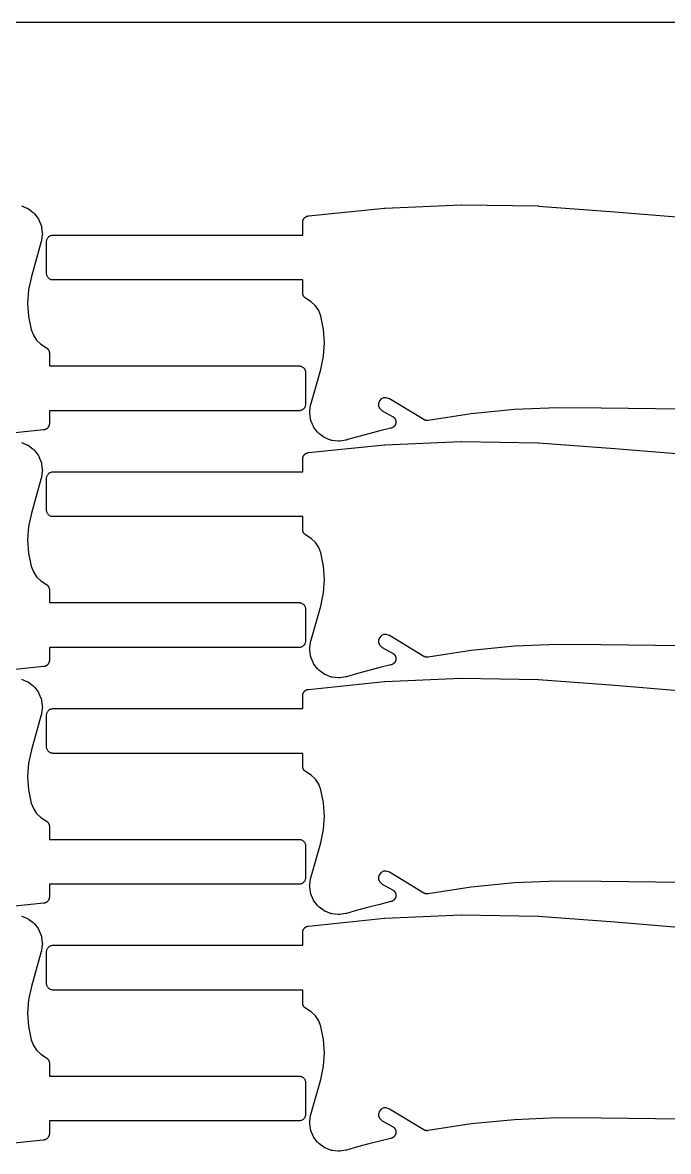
# Model space of a CAD drawing. Header units: metres. Extents: x 0 to 3000, y 0 to 1240.
# Drawn here: x 1096.5 to 1298.2, y 887.3 to 1240 of the extents above; entities that cross this region are included whole.
import ezdxf

# ---------------------------------------------------------------- set-up
doc = ezdxf.new("R2010")
doc.units = ezdxf.units.M

msp = doc.modelspace()

# ---------------------------------------------------------------- linework, layer by layer
at = {"color": 7}
msp.add_lwpolyline([(0, 0), (3000, 0), (3000, 1240), (0, 1240), (0, 0)], close=True, dxfattribs=at)
at = {"color": 1}
for points in [[(1096.13, 1182.74), (1097.85, 1182.06), (1098.01, 1181.99), (1098.16, 1181.9), (1098.31, 1181.8), (1099.81, 1180.67), (1099.95, 1180.55), (1100.08, 1180.43), (1100.19, 1180.29), (1101.34, 1178.81), (1101.44, 1178.66), (1101.53, 1178.51), (1101.6, 1178.34), (1102.31, 1176.64), (1102.37, 1176.47), (1102.41, 1176.3), (1102.44, 1176.13), (1102.67, 1174.3), (1102.69, 1174.12), (1102.69, 1173.94), (1102.67, 1173.76), (1102.4, 1171.91), (1102.4, 1171.87), (1102.39, 1171.83), (1102.38, 1171.77), (1102.37, 1171.71), (1102.36, 1171.68), (1102.35, 1171.64), (1099.25, 1160.7), (1098.37, 1156.52), (1098.08, 1152.34), (1098.35, 1148.17), (1099.18, 1144.09), (1099.87, 1142.33), (1100.89, 1140.81), (1102.19, 1139.53), (1103.94, 1138.43), (1103.96, 1138.41), (1103.98, 1138.4), (1104.04, 1138.35), (1104.1, 1138.31), (1104.12, 1138.3), (1104.14, 1138.28), (1104.19, 1138.23), (1104.25, 1138.18), (1104.27, 1138.17), (1104.29, 1138.15), (1104.33, 1138.1), (1104.38, 1138.04), (1104.4, 1138.02), (1104.42, 1138), (1104.46, 1137.95), (1104.5, 1137.89), (1104.52, 1137.87), (1104.53, 1137.85), (1104.57, 1137.78), (1104.61, 1137.72), (1104.62, 1137.7), (1104.63, 1137.68), (1104.67, 1137.61), (1104.7, 1137.55), (1104.71, 1137.52), (1104.72, 1137.5), (1104.74, 1137.43), (1104.77, 1137.36), (1104.78, 1137.34), (1104.78, 1137.32), (1104.8, 1137.25), (1104.82, 1137.18), (1104.83, 1137.15), (1104.83, 1137.12), (1104.84, 1137.05), (1104.86, 1136.98), (1104.86, 1136.96), (1104.86, 1136.93), (1104.86, 1136.86), (1104.87, 1136.79), (1104.87, 1136.76), (1104.87, 1136.73), (1104.87, 1132.73), (1182.87, 1132.73), (1183.07, 1132.72), (1183.26, 1132.7), (1183.45, 1132.65), (1183.64, 1132.58), (1183.81, 1132.5), (1183.98, 1132.4), (1184.14, 1132.28), (1184.29, 1132.15), (1184.42, 1132), (1184.53, 1131.85), (1184.63, 1131.68), (1184.72, 1131.5), (1184.78, 1131.32), (1184.83, 1131.12), (1184.86, 1130.93), (1184.87, 1130.73), (1184.87, 1120.73), (1184.86, 1120.54), (1184.83, 1120.34), (1184.78, 1120.15), (1184.72, 1119.97), (1184.63, 1119.79), (1184.53, 1119.62), (1184.42, 1119.47), (1184.29, 1119.32), (1184.14, 1119.19), (1183.98, 1119.07), (1183.81, 1118.97), (1183.64, 1118.89), (1183.45, 1118.82), (1183.26, 1118.77), (1183.07, 1118.74), (1182.87, 1118.73), (1104.87, 1118.73), (1104.87, 1114.73), (1104.87, 1114.64), (1104.86, 1114.55), (1104.86, 1114.54), (1104.86, 1114.54), (1104.85, 1114.45), (1104.83, 1114.35), (1104.83, 1114.35), (1104.83, 1114.34), (1104.81, 1114.25), (1104.79, 1114.16), (1104.79, 1114.16), (1104.78, 1114.15), (1104.75, 1114.07), (1104.72, 1113.98), (1104.72, 1113.97), (1104.72, 1113.97), (1104.68, 1113.89), (1104.64, 1113.8), (1104.64, 1113.8), (1104.63, 1113.79), (1104.59, 1113.71), (1104.54, 1113.63), (1104.54, 1113.63), (1104.53, 1113.62), (1104.48, 1113.55), (1104.42, 1113.47), (1104.42, 1113.47), (1104.42, 1113.47), (1104.35, 1113.4), (1104.29, 1113.33), (1104.29, 1113.32), (1104.29, 1113.32), (1104.22, 1113.26), (1104.15, 1113.19), (1104.14, 1113.19), (1104.14, 1113.19), (1104.06, 1113.13), (1103.99, 1113.08), (1103.99, 1113.07), (1103.98, 1113.07), (1103.9, 1113.02), (1103.82, 1112.98), (1103.82, 1112.97), (1103.81, 1112.97), (1103.73, 1112.93), (1103.65, 1112.89), (1103.64, 1112.89), (1103.64, 1112.89), (1103.55, 1112.86), (1103.46, 1112.82), (1103.46, 1112.82), (1103.45, 1112.82), (1103.36, 1112.8), (1103.27, 1112.78), (1103.27, 1112.77), (1103.26, 1112.77), (1103.17, 1112.76), (1103.08, 1112.75), (1079.31, 1110.29)], [(1302.73, 1119.27), (1277.26, 1119.54), (1277.26, 1119.54), (1277.26, 1119.54), (1263.65, 1119.69), (1250.12, 1119.1), (1236.65, 1117.77), (1223.2, 1115.69), (1223.19, 1115.69), (1223.18, 1115.68), (1223.09, 1115.68), (1223, 1115.67), (1222.99, 1115.67), (1222.98, 1115.67), (1222.89, 1115.67), (1222.81, 1115.67), (1222.8, 1115.67), (1222.79, 1115.67), (1222.7, 1115.68), (1222.61, 1115.68), (1222.6, 1115.69), (1222.59, 1115.69), (1222.5, 1115.7), (1222.42, 1115.72), (1222.41, 1115.72), (1222.4, 1115.72), (1222.31, 1115.75), (1222.23, 1115.78), (1222.22, 1115.78), (1222.21, 1115.78), (1222.13, 1115.82), (1222.05, 1115.85), (1222.04, 1115.85), (1222.03, 1115.86), (1221.95, 1115.9), (1221.87, 1115.94), (1221.87, 1115.95), (1221.86, 1115.95), (1211.09, 1122.44), (1210.09, 1122.8), (1209.28, 1122.75), (1208.55, 1122.41), (1207.97, 1121.78), (1207.68, 1120.98), (1207.72, 1120.17), (1208.07, 1119.43), (1208.81, 1118.74), (1212.07, 1116.97), (1212.11, 1116.94), (1212.16, 1116.92), (1212.2, 1116.89), (1212.24, 1116.87), (1212.28, 1116.84), (1212.32, 1116.81), (1212.36, 1116.78), (1212.4, 1116.75), (1212.43, 1116.71), (1212.47, 1116.68), (1212.5, 1116.65), (1212.54, 1116.61), (1212.57, 1116.58), (1212.61, 1116.54), (1212.64, 1116.5), (1212.67, 1116.47), (1212.7, 1116.43), (1212.73, 1116.39), (1212.76, 1116.35), (1212.79, 1116.31), (1212.81, 1116.27), (1212.84, 1116.23), (1212.86, 1116.18), (1212.89, 1116.14), (1212.91, 1116.1), (1212.93, 1116.05), (1212.95, 1116.01), (1212.97, 1115.96), (1212.98, 1115.92), (1213, 1115.87), (1213.02, 1115.82), (1213.03, 1115.78), (1213.04, 1115.73), (1213.06, 1115.68), (1213.07, 1115.63), (1213.08, 1115.59), (1213.09, 1115.54), (1213.09, 1115.49), (1213.1, 1115.44), (1213.11, 1115.39), (1213.11, 1115.34), (1213.11, 1115.29), (1213.11, 1115.24), (1213.11, 1115.2), (1213.11, 1115.15), (1213.11, 1115.1), (1213.11, 1115.05), (1213.1, 1115), (1213.09, 1114.95), (1213.09, 1114.9), (1213.08, 1114.85), (1213.07, 1114.81), (1213.06, 1114.76), (1213.05, 1114.71), (1213.04, 1114.66), (1213.02, 1114.62), (1213.01, 1114.57), (1212.99, 1114.52), (1212.97, 1114.48), (1212.96, 1114.43), (1212.93, 1114.39), (1212.91, 1114.34), (1212.89, 1114.3), (1212.87, 1114.26), (1212.84, 1114.21), (1212.82, 1114.17), (1212.79, 1114.13), (1212.77, 1114.09), (1212.74, 1114.05), (1212.71, 1114.01), (1212.68, 1113.97), (1212.65, 1113.93), (1212.62, 1113.89), (1212.58, 1113.86), (1212.55, 1113.82), (1212.52, 1113.79), (1212.48, 1113.75), (1212.44, 1113.72), (1212.41, 1113.69), (1212.37, 1113.66), (1212.33, 1113.63), (1212.29, 1113.6), (1212.25, 1113.57), (1212.21, 1113.54), (1212.17, 1113.52), (1212.13, 1113.49), (1212.08, 1113.47), (1212.04, 1113.44), (1212, 1113.42), (1211.95, 1113.4), (1211.91, 1113.38), (1211.86, 1113.36), (1211.82, 1113.34), (1211.77, 1113.32), (1211.72, 1113.31), (1211.68, 1113.29), (1211.63, 1113.28), (1211.58, 1113.27), (1208.09, 1112.43), (1204.62, 1111.54), (1201.17, 1110.6), (1197.72, 1109.6), (1197.69, 1109.6), (1197.66, 1109.59), (1197.6, 1109.58), (1197.53, 1109.56), (1197.53, 1109.56), (1197.5, 1109.56), (1197.47, 1109.55), (1195.62, 1109.26), (1195.44, 1109.24), (1195.26, 1109.24), (1195.08, 1109.25), (1193.25, 1109.46), (1193.08, 1109.49), (1192.91, 1109.53), (1192.74, 1109.59), (1191.02, 1110.27), (1190.86, 1110.35), (1190.71, 1110.43), (1190.56, 1110.53), (1189.06, 1111.66), (1188.92, 1111.78), (1188.79, 1111.9), (1188.68, 1112.04), (1187.53, 1113.53), (1187.43, 1113.67), (1187.34, 1113.83), (1187.27, 1113.99), (1186.56, 1115.69), (1186.5, 1115.86), (1186.46, 1116.03), (1186.43, 1116.2), (1186.2, 1118.03), (1186.18, 1118.21), (1186.19, 1118.39), (1186.2, 1118.57), (1186.47, 1120.43), (1186.47, 1120.46), (1186.48, 1120.5), (1186.49, 1120.56), (1186.5, 1120.62), (1186.51, 1120.65), (1186.52, 1120.69), (1189.62, 1131.63), (1190.5, 1135.81), (1190.79, 1139.99), (1190.52, 1144.16), (1189.69, 1148.25), (1189, 1150), (1187.98, 1151.53), (1186.68, 1152.8), (1184.93, 1153.91), (1184.91, 1153.92), (1184.89, 1153.93), (1184.83, 1153.98), (1184.77, 1154.02), (1184.75, 1154.03), (1184.73, 1154.05), (1184.68, 1154.1), (1184.62, 1154.15), (1184.6, 1154.16), (1184.59, 1154.18), (1184.54, 1154.24), (1184.49, 1154.29), (1184.47, 1154.31), (1184.45, 1154.33), (1184.41, 1154.39), (1184.37, 1154.44), (1184.35, 1154.46), (1184.34, 1154.49), (1184.3, 1154.55), (1184.26, 1154.61), (1184.25, 1154.63), (1184.24, 1154.65), (1184.21, 1154.72), (1184.17, 1154.78), (1184.16, 1154.81), (1184.15, 1154.83), (1184.13, 1154.9), (1184.1, 1154.97), (1184.09, 1154.99), (1184.09, 1155.02), (1184.07, 1155.09), (1184.05, 1155.16), (1184.04, 1155.18), (1184.04, 1155.21), (1184.03, 1155.28), (1184.02, 1155.35), (1184.01, 1155.37), (1184.01, 1155.4), (1184.01, 1155.47), (1184, 1155.54), (1184, 1155.57), (1184, 1155.6), (1184, 1159.6), (1106, 1159.6), (1105.8, 1159.61), (1105.61, 1159.63), (1105.42, 1159.68), (1105.23, 1159.75), (1105.06, 1159.83), (1104.89, 1159.93), (1104.73, 1160.05), (1104.59, 1160.18), (1104.45, 1160.33), (1104.34, 1160.49), (1104.24, 1160.65), (1104.15, 1160.83), (1104.09, 1161.02), (1104.04, 1161.21), (1104.01, 1161.4), (1104, 1161.6), (1104, 1171.6), (1104.01, 1171.79), (1104.04, 1171.99), (1104.09, 1172.18), (1104.15, 1172.36), (1104.24, 1172.54), (1104.34, 1172.71), (1104.45, 1172.87), (1104.59, 1173.01), (1104.73, 1173.14), (1104.89, 1173.26), (1105.06, 1173.36), (1105.23, 1173.44), (1105.42, 1173.51), (1105.61, 1173.56), (1105.8, 1173.59), (1106, 1173.6), (1184, 1173.6), (1184, 1177.6), (1184, 1177.69), (1184.01, 1177.78), (1184.01, 1177.79), (1184.01, 1177.79), (1184.02, 1177.88), (1184.04, 1177.98), (1184.04, 1177.98), (1184.04, 1177.99), (1184.06, 1178.08), (1184.08, 1178.17), (1184.08, 1178.17), (1184.09, 1178.18), (1184.12, 1178.26), (1184.15, 1178.35), (1184.15, 1178.36), (1184.15, 1178.36), (1184.19, 1178.45), (1184.23, 1178.53), (1184.23, 1178.53), (1184.24, 1178.54), (1184.28, 1178.62), (1184.33, 1178.7), (1184.33, 1178.7), (1184.34, 1178.71), (1184.39, 1178.78), (1184.45, 1178.86), (1184.45, 1178.86), (1184.45, 1178.87), (1184.52, 1178.93), (1184.58, 1179), (1184.58, 1179.01), (1184.59, 1179.01), (1184.65, 1179.07), (1184.72, 1179.14), (1184.73, 1179.14), (1184.73, 1179.14), (1184.81, 1179.2), (1184.88, 1179.25), (1184.88, 1179.26), (1184.89, 1179.26), (1184.97, 1179.31), (1185.05, 1179.36), (1185.05, 1179.36), (1185.06, 1179.36), (1185.14, 1179.4), (1185.23, 1179.44), (1185.23, 1179.44), (1185.23, 1179.44), (1185.32, 1179.48), (1185.41, 1179.51), (1185.41, 1179.51), (1185.42, 1179.51), (1185.51, 1179.53), (1185.6, 1179.56), (1185.6, 1179.56), (1185.61, 1179.56), (1185.7, 1179.57), (1185.79, 1179.59), (1209.56, 1182.05), (1209.68, 1182.05), (1233.53, 1183.09), (1233.65, 1183.09), (1257.52, 1182.7), (1257.64, 1182.69), (1281.46, 1180.87), (1281.46, 1180.87), (1281.47, 1180.87), (1321.25, 1177.62)], [(1096.13, 1108.79), (1097.85, 1108.11), (1098.01, 1108.04), (1098.16, 1107.95), (1098.31, 1107.85), (1099.81, 1106.72), (1099.95, 1106.61), (1100.08, 1106.48), (1100.19, 1106.34), (1101.34, 1104.86), (1101.44, 1104.71), (1101.53, 1104.56), (1101.6, 1104.4), (1102.31, 1102.69), (1102.37, 1102.52), (1102.41, 1102.35), (1102.44, 1102.18), (1102.67, 1100.35), (1102.69, 1100.17), (1102.69, 1099.99), (1102.67, 1099.82), (1102.4, 1097.96), (1102.4, 1097.92), (1102.39, 1097.88), (1102.38, 1097.82), (1102.37, 1097.76), (1102.36, 1097.73), (1102.35, 1097.69), (1099.25, 1086.75), (1098.37, 1082.57), (1098.08, 1078.39), (1098.35, 1074.22), (1099.18, 1070.14), (1099.87, 1068.38), (1100.89, 1066.86), (1102.19, 1065.58), (1103.94, 1064.48), (1103.96, 1064.46), (1103.98, 1064.45), (1104.04, 1064.41), (1104.1, 1064.36), (1104.12, 1064.35), (1104.14, 1064.33), (1104.19, 1064.28), (1104.25, 1064.24), (1104.27, 1064.22), (1104.29, 1064.2), (1104.33, 1064.15), (1104.38, 1064.09), (1104.4, 1064.07), (1104.42, 1064.05), (1104.46, 1064), (1104.5, 1063.94), (1104.52, 1063.92), (1104.53, 1063.9), (1104.57, 1063.83), (1104.61, 1063.77), (1104.62, 1063.75), (1104.63, 1063.73), (1104.67, 1063.66), (1104.7, 1063.6), (1104.71, 1063.57), (1104.72, 1063.55), (1104.74, 1063.48), (1104.77, 1063.42), (1104.78, 1063.39), (1104.78, 1063.37), (1104.8, 1063.3), (1104.82, 1063.23), (1104.83, 1063.2), (1104.83, 1063.18), (1104.84, 1063.1), (1104.86, 1063.03), (1104.86, 1063.01), (1104.86, 1062.98), (1104.86, 1062.91), (1104.87, 1062.84), (1104.87, 1062.81), (1104.87, 1062.79), (1104.87, 1058.79), (1182.87, 1058.79), (1183.07, 1058.78), (1183.26, 1058.75), (1183.45, 1058.7), (1183.64, 1058.63), (1183.81, 1058.55), (1183.98, 1058.45), (1184.14, 1058.33), (1184.29, 1058.2), (1184.42, 1058.05), (1184.53, 1057.9), (1184.63, 1057.73), (1184.72, 1057.55), (1184.78, 1057.37), (1184.83, 1057.18), (1184.86, 1056.98), (1184.87, 1056.79), (1184.87, 1046.79), (1184.86, 1046.59), (1184.83, 1046.4), (1184.78, 1046.2), (1184.72, 1046.02), (1184.63, 1045.84), (1184.53, 1045.67), (1184.42, 1045.52), (1184.29, 1045.37), (1184.14, 1045.24), (1183.98, 1045.12), (1183.81, 1045.02), (1183.64, 1044.94), (1183.45, 1044.87), (1183.26, 1044.82), (1183.07, 1044.79), (1182.87, 1044.79), (1104.87, 1044.79), (1104.87, 1040.79), (1104.87, 1040.69), (1104.86, 1040.6), (1104.86, 1040.59), (1104.86, 1040.59), (1104.85, 1040.5), (1104.83, 1040.4), (1104.83, 1040.4), (1104.83, 1040.4), (1104.81, 1040.3), (1104.79, 1040.21), (1104.79, 1040.21), (1104.78, 1040.2), (1104.75, 1040.12), (1104.72, 1040.03), (1104.72, 1040.02), (1104.72, 1040.02), (1104.68, 1039.94), (1104.64, 1039.85), (1104.64, 1039.85), (1104.63, 1039.84), (1104.59, 1039.76), (1104.54, 1039.68), (1104.54, 1039.68), (1104.53, 1039.67), (1104.48, 1039.6), (1104.42, 1039.52), (1104.42, 1039.52), (1104.42, 1039.52), (1104.35, 1039.45), (1104.29, 1039.38), (1104.29, 1039.37), (1104.29, 1039.37), (1104.22, 1039.31), (1104.15, 1039.25), (1104.14, 1039.24), (1104.14, 1039.24), (1104.06, 1039.18), (1103.99, 1039.13), (1103.99, 1039.13), (1103.98, 1039.12), (1103.9, 1039.07), (1103.82, 1039.03), (1103.82, 1039.02), (1103.81, 1039.02), (1103.73, 1038.98), (1103.65, 1038.94), (1103.64, 1038.94), (1103.64, 1038.94), (1103.55, 1038.91), (1103.46, 1038.87), (1103.46, 1038.87), (1103.45, 1038.87), (1103.36, 1038.85), (1103.27, 1038.83), (1103.27, 1038.82), (1103.26, 1038.82), (1103.17, 1038.81), (1103.08, 1038.8), (1079.31, 1036.34)], [(1302.73, 1045.32), (1277.26, 1045.59), (1277.26, 1045.59), (1277.26, 1045.59), (1263.65, 1045.74), (1250.12, 1045.15), (1236.65, 1043.82), (1223.2, 1041.74), (1223.19, 1041.74), (1223.18, 1041.74), (1223.09, 1041.73), (1223, 1041.72), (1222.99, 1041.72), (1222.98, 1041.72), (1222.89, 1041.72), (1222.81, 1041.72), (1222.8, 1041.72), (1222.79, 1041.72), (1222.7, 1041.73), (1222.61, 1041.73), (1222.6, 1041.74), (1222.59, 1041.74), (1222.5, 1041.75), (1222.42, 1041.77), (1222.41, 1041.77), (1222.4, 1041.78), (1222.31, 1041.8), (1222.23, 1041.83), (1222.22, 1041.83), (1222.21, 1041.83), (1222.13, 1041.87), (1222.05, 1041.9), (1222.04, 1041.9), (1222.03, 1041.91), (1221.95, 1041.95), (1221.87, 1041.99), (1221.87, 1042), (1221.86, 1042), (1211.09, 1048.49), (1210.09, 1048.85), (1209.28, 1048.8), (1208.55, 1048.46), (1207.97, 1047.83), (1207.68, 1047.03), (1207.72, 1046.22), (1208.07, 1045.48), (1208.81, 1044.79), (1212.07, 1043.02), (1212.11, 1042.99), (1212.16, 1042.97), (1212.2, 1042.94), (1212.24, 1042.92), (1212.28, 1042.89), (1212.32, 1042.86), (1212.36, 1042.83), (1212.4, 1042.8), (1212.43, 1042.76), (1212.47, 1042.73), (1212.5, 1042.7), (1212.54, 1042.67), (1212.57, 1042.63), (1212.61, 1042.59), (1212.64, 1042.56), (1212.67, 1042.52), (1212.7, 1042.48), (1212.73, 1042.44), (1212.76, 1042.4), (1212.79, 1042.36), (1212.81, 1042.32), (1212.84, 1042.28), (1212.86, 1042.23), (1212.89, 1042.19), (1212.91, 1042.15), (1212.93, 1042.1), (1212.95, 1042.06), (1212.97, 1042.01), (1212.98, 1041.97), (1213, 1041.92), (1213.02, 1041.87), (1213.03, 1041.83), (1213.04, 1041.78), (1213.06, 1041.73), (1213.07, 1041.68), (1213.08, 1041.64), (1213.09, 1041.59), (1213.09, 1041.54), (1213.1, 1041.49), (1213.11, 1041.44), (1213.11, 1041.39), (1213.11, 1041.34), (1213.11, 1041.3), (1213.11, 1041.25), (1213.11, 1041.2), (1213.11, 1041.15), (1213.11, 1041.1), (1213.1, 1041.05), (1213.09, 1041), (1213.09, 1040.95), (1213.08, 1040.9), (1213.07, 1040.86), (1213.06, 1040.81), (1213.05, 1040.76), (1213.04, 1040.71), (1213.02, 1040.67), (1213.01, 1040.62), (1212.99, 1040.57), (1212.97, 1040.53), (1212.96, 1040.48), (1212.93, 1040.44), (1212.91, 1040.39), (1212.89, 1040.35), (1212.87, 1040.31), (1212.84, 1040.26), (1212.82, 1040.22), (1212.79, 1040.18), (1212.77, 1040.14), (1212.74, 1040.1), (1212.71, 1040.06), (1212.68, 1040.02), (1212.65, 1039.98), (1212.62, 1039.95), (1212.58, 1039.91), (1212.55, 1039.87), (1212.52, 1039.84), (1212.48, 1039.8), (1212.44, 1039.77), (1212.41, 1039.74), (1212.37, 1039.71), (1212.33, 1039.68), (1212.29, 1039.65), (1212.25, 1039.62), (1212.21, 1039.59), (1212.17, 1039.57), (1212.13, 1039.54), (1212.08, 1039.52), (1212.04, 1039.49), (1212, 1039.47), (1211.95, 1039.45), (1211.91, 1039.43), (1211.86, 1039.41), (1211.82, 1039.39), (1211.77, 1039.37), (1211.72, 1039.36), (1211.68, 1039.34), (1211.63, 1039.33), (1211.58, 1039.32), (1208.09, 1038.48), (1204.62, 1037.59), (1201.17, 1036.65), (1197.72, 1035.65), (1197.69, 1035.65), (1197.66, 1035.64), (1197.6, 1035.63), (1197.53, 1035.61), (1197.53, 1035.61), (1197.5, 1035.61), (1197.47, 1035.6), (1195.62, 1035.31), (1195.44, 1035.29), (1195.26, 1035.29), (1195.08, 1035.3), (1193.25, 1035.51), (1193.08, 1035.54), (1192.91, 1035.58), (1192.74, 1035.64), (1191.02, 1036.32), (1190.86, 1036.4), (1190.71, 1036.48), (1190.56, 1036.58), (1189.06, 1037.71), (1188.92, 1037.83), (1188.79, 1037.95), (1188.68, 1038.09), (1187.53, 1039.58), (1187.43, 1039.72), (1187.34, 1039.88), (1187.27, 1040.04), (1186.56, 1041.74), (1186.5, 1041.91), (1186.46, 1042.08), (1186.43, 1042.25), (1186.2, 1044.08), (1186.18, 1044.26), (1186.19, 1044.44), (1186.2, 1044.62), (1186.47, 1046.48), (1186.47, 1046.51), (1186.48, 1046.55), (1186.49, 1046.61), (1186.5, 1046.67), (1186.51, 1046.7), (1186.52, 1046.74), (1189.62, 1057.68), (1190.5, 1061.86), (1190.79, 1066.04), (1190.52, 1070.21), (1189.69, 1074.3), (1189, 1076.05), (1187.98, 1077.58), (1186.68, 1078.85), (1184.93, 1079.96), (1184.91, 1079.97), (1184.89, 1079.98), (1184.83, 1080.03), (1184.77, 1080.07), (1184.75, 1080.09), (1184.73, 1080.1), (1184.68, 1080.15), (1184.62, 1080.2), (1184.6, 1080.22), (1184.59, 1080.23), (1184.54, 1080.29), (1184.49, 1080.34), (1184.47, 1080.36), (1184.45, 1080.38), (1184.41, 1080.44), (1184.37, 1080.49), (1184.35, 1080.52), (1184.34, 1080.54), (1184.3, 1080.6), (1184.26, 1080.66), (1184.25, 1080.68), (1184.24, 1080.7), (1184.21, 1080.77), (1184.17, 1080.83), (1184.16, 1080.86), (1184.15, 1080.88), (1184.13, 1080.95), (1184.1, 1081.02), (1184.09, 1081.04), (1184.09, 1081.07), (1184.07, 1081.14), (1184.05, 1081.21), (1184.04, 1081.23), (1184.04, 1081.26), (1184.03, 1081.33), (1184.02, 1081.4), (1184.01, 1081.43), (1184.01, 1081.45), (1184.01, 1081.52), (1184, 1081.6), (1184, 1081.62), (1184, 1081.65), (1184, 1085.65), (1106, 1085.65), (1105.8, 1085.66), (1105.61, 1085.69), (1105.42, 1085.73), (1105.23, 1085.8), (1105.06, 1085.88), (1104.89, 1085.98), (1104.73, 1086.1), (1104.59, 1086.23), (1104.45, 1086.38), (1104.34, 1086.54), (1104.24, 1086.7), (1104.15, 1086.88), (1104.09, 1087.07), (1104.04, 1087.26), (1104.01, 1087.45), (1104, 1087.65), (1104, 1097.65), (1104.01, 1097.84), (1104.04, 1098.04), (1104.09, 1098.23), (1104.15, 1098.41), (1104.24, 1098.59), (1104.34, 1098.76), (1104.45, 1098.92), (1104.59, 1099.06), (1104.73, 1099.19), (1104.89, 1099.31), (1105.06, 1099.41), (1105.23, 1099.49), (1105.42, 1099.56), (1105.61, 1099.61), (1105.8, 1099.64), (1106, 1099.65), (1184, 1099.65), (1184, 1103.65), (1184, 1103.74), (1184.01, 1103.83), (1184.01, 1103.84), (1184.01, 1103.84), (1184.02, 1103.94), (1184.04, 1104.03), (1184.04, 1104.03), (1184.04, 1104.04), (1184.06, 1104.13), (1184.08, 1104.22), (1184.08, 1104.22), (1184.09, 1104.23), (1184.12, 1104.32), (1184.15, 1104.4), (1184.15, 1104.41), (1184.15, 1104.41), (1184.19, 1104.5), (1184.23, 1104.58), (1184.23, 1104.59), (1184.24, 1104.59), (1184.28, 1104.67), (1184.33, 1104.75), (1184.33, 1104.75), (1184.34, 1104.76), (1184.39, 1104.83), (1184.45, 1104.91), (1184.45, 1104.91), (1184.45, 1104.92), (1184.52, 1104.98), (1184.58, 1105.05), (1184.58, 1105.06), (1184.59, 1105.06), (1184.65, 1105.12), (1184.72, 1105.19), (1184.73, 1105.19), (1184.73, 1105.19), (1184.81, 1105.25), (1184.88, 1105.3), (1184.88, 1105.31), (1184.89, 1105.31), (1184.97, 1105.36), (1185.05, 1105.41), (1185.05, 1105.41), (1185.06, 1105.41), (1185.14, 1105.45), (1185.23, 1105.49), (1185.23, 1105.49), (1185.23, 1105.49), (1185.32, 1105.53), (1185.41, 1105.56), (1185.41, 1105.56), (1185.42, 1105.56), (1185.51, 1105.58), (1185.6, 1105.61), (1185.6, 1105.61), (1185.61, 1105.61), (1185.7, 1105.62), (1185.79, 1105.64), (1209.56, 1108.1), (1209.68, 1108.11), (1233.53, 1109.14), (1233.65, 1109.14), (1257.52, 1108.75), (1257.64, 1108.74), (1281.46, 1106.92), (1281.46, 1106.92), (1281.47, 1106.92), (1321.25, 1103.67)], [(1096.13, 1034.84), (1097.85, 1034.16), (1098.01, 1034.09), (1098.16, 1034), (1098.31, 1033.9), (1099.81, 1032.77), (1099.95, 1032.66), (1100.08, 1032.53), (1100.19, 1032.39), (1101.34, 1030.91), (1101.44, 1030.76), (1101.53, 1030.61), (1101.6, 1030.45), (1102.31, 1028.74), (1102.37, 1028.57), (1102.41, 1028.4), (1102.44, 1028.23), (1102.67, 1026.4), (1102.69, 1026.22), (1102.69, 1026.04), (1102.67, 1025.87), (1102.4, 1024.01), (1102.4, 1023.97), (1102.39, 1023.94), (1102.38, 1023.88), (1102.37, 1023.81), (1102.36, 1023.78), (1102.35, 1023.74), (1099.25, 1012.8), (1098.37, 1008.62), (1098.08, 1004.44), (1098.35, 1000.27), (1099.18, 996.19), (1099.87, 994.43), (1100.89, 992.91), (1102.19, 991.63), (1103.94, 990.53), (1103.96, 990.51), (1103.98, 990.5), (1104.04, 990.46), (1104.1, 990.41), (1104.12, 990.4), (1104.14, 990.38), (1104.19, 990.33), (1104.25, 990.29), (1104.27, 990.27), (1104.29, 990.25), (1104.33, 990.2), (1104.38, 990.14), (1104.4, 990.12), (1104.42, 990.1), (1104.46, 990.05), (1104.5, 989.99), (1104.52, 989.97), (1104.53, 989.95), (1104.57, 989.88), (1104.61, 989.82), (1104.62, 989.8), (1104.63, 989.78), (1104.67, 989.71), (1104.7, 989.65), (1104.71, 989.62), (1104.72, 989.6), (1104.74, 989.53), (1104.77, 989.47), (1104.78, 989.44), (1104.78, 989.42), (1104.8, 989.35), (1104.82, 989.28), (1104.83, 989.25), (1104.83, 989.23), (1104.84, 989.15), (1104.86, 989.08), (1104.86, 989.06), (1104.86, 989.03), (1104.86, 988.96), (1104.87, 988.89), (1104.87, 988.86), (1104.87, 988.84), (1104.87, 984.84), (1182.87, 984.84), (1183.07, 984.83), (1183.26, 984.8), (1183.45, 984.75), (1183.64, 984.68), (1183.81, 984.6), (1183.98, 984.5), (1184.14, 984.38), (1184.29, 984.25), (1184.42, 984.1), (1184.53, 983.95), (1184.63, 983.78), (1184.72, 983.6), (1184.78, 983.42), (1184.83, 983.23), (1184.86, 983.03), (1184.87, 982.84), (1184.87, 972.84), (1184.86, 972.64), (1184.83, 972.45), (1184.78, 972.26), (1184.72, 972.07), (1184.63, 971.89), (1184.53, 971.72), (1184.42, 971.57), (1184.29, 971.42), (1184.14, 971.29), (1183.98, 971.17), (1183.81, 971.07), (1183.64, 970.99), (1183.45, 970.92), (1183.26, 970.87), (1183.07, 970.85), (1182.87, 970.84), (1104.87, 970.84), (1104.87, 966.84), (1104.87, 966.74), (1104.86, 966.65), (1104.86, 966.64), (1104.86, 966.64), (1104.85, 966.55), (1104.83, 966.46), (1104.83, 966.45), (1104.83, 966.45), (1104.81, 966.36), (1104.79, 966.26), (1104.79, 966.26), (1104.78, 966.26), (1104.75, 966.17), (1104.72, 966.08), (1104.72, 966.08), (1104.72, 966.07), (1104.68, 965.99), (1104.64, 965.9), (1104.64, 965.9), (1104.63, 965.89), (1104.59, 965.81), (1104.54, 965.73), (1104.54, 965.73), (1104.53, 965.72), (1104.48, 965.65), (1104.42, 965.57), (1104.42, 965.57), (1104.42, 965.57), (1104.35, 965.5), (1104.29, 965.43), (1104.29, 965.43), (1104.29, 965.42), (1104.22, 965.36), (1104.15, 965.3), (1104.14, 965.29), (1104.14, 965.29), (1104.06, 965.23), (1103.99, 965.18), (1103.99, 965.18), (1103.98, 965.17), (1103.9, 965.13), (1103.82, 965.08), (1103.82, 965.07), (1103.81, 965.07), (1103.73, 965.03), (1103.65, 964.99), (1103.64, 964.99), (1103.64, 964.99), (1103.55, 964.96), (1103.46, 964.92), (1103.46, 964.92), (1103.45, 964.92), (1103.36, 964.9), (1103.27, 964.88), (1103.27, 964.88), (1103.26, 964.87), (1103.17, 964.86), (1103.08, 964.85), (1079.31, 962.39)], [(1302.73, 971.37), (1277.26, 971.64), (1277.26, 971.64), (1277.26, 971.64), (1263.65, 971.79), (1250.12, 971.2), (1236.65, 969.87), (1223.2, 967.79), (1223.19, 967.79), (1223.18, 967.79), (1223.09, 967.78), (1223, 967.77), (1222.99, 967.77), (1222.98, 967.77), (1222.89, 967.77), (1222.81, 967.77), (1222.8, 967.77), (1222.79, 967.77), (1222.7, 967.78), (1222.61, 967.78), (1222.6, 967.79), (1222.59, 967.79), (1222.5, 967.8), (1222.42, 967.82), (1222.41, 967.82), (1222.4, 967.83), (1222.31, 967.85), (1222.23, 967.88), (1222.22, 967.88), (1222.21, 967.88), (1222.13, 967.92), (1222.05, 967.95), (1222.04, 967.96), (1222.03, 967.96), (1221.95, 968), (1221.87, 968.04), (1221.87, 968.05), (1221.86, 968.05), (1211.09, 974.54), (1210.09, 974.9), (1209.28, 974.86), (1208.55, 974.51), (1207.97, 973.88), (1207.68, 973.08), (1207.72, 972.27), (1208.07, 971.53), (1208.81, 970.85), (1212.07, 969.07), (1212.11, 969.04), (1212.16, 969.02), (1212.2, 968.99), (1212.24, 968.97), (1212.28, 968.94), (1212.32, 968.91), (1212.36, 968.88), (1212.4, 968.85), (1212.43, 968.82), (1212.47, 968.78), (1212.5, 968.75), (1212.54, 968.72), (1212.57, 968.68), (1212.61, 968.64), (1212.64, 968.61), (1212.67, 968.57), (1212.7, 968.53), (1212.73, 968.49), (1212.76, 968.45), (1212.79, 968.41), (1212.81, 968.37), (1212.84, 968.33), (1212.86, 968.28), (1212.89, 968.24), (1212.91, 968.2), (1212.93, 968.15), (1212.95, 968.11), (1212.97, 968.06), (1212.98, 968.02), (1213, 967.97), (1213.02, 967.92), (1213.03, 967.88), (1213.04, 967.83), (1213.06, 967.78), (1213.07, 967.73), (1213.08, 967.69), (1213.09, 967.64), (1213.09, 967.59), (1213.1, 967.54), (1213.11, 967.49), (1213.11, 967.44), (1213.11, 967.39), (1213.11, 967.35), (1213.11, 967.3), (1213.11, 967.25), (1213.11, 967.2), (1213.11, 967.15), (1213.1, 967.1), (1213.09, 967.05), (1213.09, 967), (1213.08, 966.96), (1213.07, 966.91), (1213.06, 966.86), (1213.05, 966.81), (1213.04, 966.76), (1213.02, 966.72), (1213.01, 966.67), (1212.99, 966.62), (1212.97, 966.58), (1212.96, 966.53), (1212.93, 966.49), (1212.91, 966.44), (1212.89, 966.4), (1212.87, 966.36), (1212.84, 966.31), (1212.82, 966.27), (1212.79, 966.23), (1212.77, 966.19), (1212.74, 966.15), (1212.71, 966.11), (1212.68, 966.07), (1212.65, 966.03), (1212.62, 966), (1212.58, 965.96), (1212.55, 965.92), (1212.52, 965.89), (1212.48, 965.85), (1212.44, 965.82), (1212.41, 965.79), (1212.37, 965.76), (1212.33, 965.73), (1212.29, 965.7), (1212.25, 965.67), (1212.21, 965.64), (1212.17, 965.62), (1212.13, 965.59), (1212.08, 965.57), (1212.04, 965.54), (1212, 965.52), (1211.95, 965.5), (1211.91, 965.48), (1211.86, 965.46), (1211.82, 965.44), (1211.77, 965.42), (1211.72, 965.41), (1211.68, 965.4), (1211.63, 965.38), (1211.58, 965.37), (1208.09, 964.53), (1204.62, 963.64), (1201.17, 962.7), (1197.72, 961.71), (1197.69, 961.7), (1197.66, 961.69), (1197.6, 961.68), (1197.53, 961.66), (1197.53, 961.66), (1197.5, 961.66), (1197.47, 961.65), (1195.62, 961.36), (1195.44, 961.35), (1195.26, 961.34), (1195.08, 961.35), (1193.25, 961.56), (1193.08, 961.59), (1192.91, 961.63), (1192.74, 961.69), (1191.02, 962.37), (1190.86, 962.45), (1190.71, 962.53), (1190.56, 962.63), (1189.06, 963.76), (1188.92, 963.88), (1188.79, 964), (1188.68, 964.14), (1187.53, 965.63), (1187.43, 965.77), (1187.34, 965.93), (1187.27, 966.09), (1186.56, 967.79), (1186.5, 967.96), (1186.46, 968.13), (1186.43, 968.3), (1186.2, 970.14), (1186.18, 970.31), (1186.19, 970.49), (1186.2, 970.67), (1186.47, 972.53), (1186.47, 972.56), (1186.48, 972.6), (1186.49, 972.66), (1186.5, 972.72), (1186.51, 972.75), (1186.52, 972.79), (1189.62, 983.73), (1190.5, 987.91), (1190.79, 992.09), (1190.52, 996.26), (1189.69, 1000.35), (1189, 1002.1), (1187.98, 1003.63), (1186.68, 1004.9), (1184.93, 1006.01), (1184.91, 1006.02), (1184.89, 1006.03), (1184.83, 1006.08), (1184.77, 1006.12), (1184.75, 1006.14), (1184.73, 1006.15), (1184.68, 1006.2), (1184.62, 1006.25), (1184.6, 1006.27), (1184.59, 1006.28), (1184.54, 1006.34), (1184.49, 1006.39), (1184.47, 1006.41), (1184.45, 1006.43), (1184.41, 1006.49), (1184.37, 1006.54), (1184.35, 1006.57), (1184.34, 1006.59), (1184.3, 1006.65), (1184.26, 1006.71), (1184.25, 1006.73), (1184.24, 1006.75), (1184.21, 1006.82), (1184.17, 1006.88), (1184.16, 1006.91), (1184.15, 1006.93), (1184.13, 1007), (1184.1, 1007.07), (1184.09, 1007.09), (1184.09, 1007.12), (1184.07, 1007.19), (1184.05, 1007.26), (1184.04, 1007.28), (1184.04, 1007.31), (1184.03, 1007.38), (1184.02, 1007.45), (1184.01, 1007.48), (1184.01, 1007.5), (1184.01, 1007.57), (1184, 1007.65), (1184, 1007.67), (1184, 1007.7), (1184, 1011.7), (1106, 1011.7), (1105.8, 1011.71), (1105.61, 1011.74), (1105.42, 1011.78), (1105.23, 1011.85), (1105.06, 1011.93), (1104.89, 1012.03), (1104.73, 1012.15), (1104.59, 1012.28), (1104.45, 1012.43), (1104.34, 1012.59), (1104.24, 1012.75), (1104.15, 1012.93), (1104.09, 1013.12), (1104.04, 1013.31), (1104.01, 1013.5), (1104, 1013.7), (1104, 1023.7), (1104.01, 1023.89), (1104.04, 1024.09), (1104.09, 1024.28), (1104.15, 1024.46), (1104.24, 1024.64), (1104.34, 1024.81), (1104.45, 1024.97), (1104.59, 1025.11), (1104.73, 1025.24), (1104.89, 1025.36), (1105.06, 1025.46), (1105.23, 1025.55), (1105.42, 1025.61), (1105.61, 1025.66), (1105.8, 1025.69), (1106, 1025.7), (1184, 1025.7), (1184, 1029.7), (1184, 1029.79), (1184.01, 1029.88), (1184.01, 1029.89), (1184.01, 1029.89), (1184.02, 1029.99), (1184.04, 1030.08), (1184.04, 1030.08), (1184.04, 1030.09), (1184.06, 1030.18), (1184.08, 1030.27), (1184.08, 1030.27), (1184.09, 1030.28), (1184.12, 1030.37), (1184.15, 1030.45), (1184.15, 1030.46), (1184.15, 1030.46), (1184.19, 1030.55), (1184.23, 1030.63), (1184.23, 1030.64), (1184.24, 1030.64), (1184.28, 1030.72), (1184.33, 1030.8), (1184.33, 1030.8), (1184.34, 1030.81), (1184.39, 1030.88), (1184.45, 1030.96), (1184.45, 1030.96), (1184.45, 1030.97), (1184.52, 1031.04), (1184.58, 1031.1), (1184.58, 1031.11), (1184.59, 1031.11), (1184.65, 1031.17), (1184.72, 1031.24), (1184.73, 1031.24), (1184.73, 1031.24), (1184.81, 1031.3), (1184.88, 1031.35), (1184.88, 1031.36), (1184.89, 1031.36), (1184.97, 1031.41), (1185.05, 1031.46), (1185.05, 1031.46), (1185.06, 1031.46), (1185.14, 1031.5), (1185.23, 1031.54), (1185.23, 1031.54), (1185.23, 1031.55), (1185.32, 1031.58), (1185.41, 1031.61), (1185.41, 1031.61), (1185.42, 1031.61), (1185.51, 1031.63), (1185.6, 1031.66), (1185.6, 1031.66), (1185.61, 1031.66), (1185.7, 1031.67), (1185.79, 1031.69), (1209.56, 1034.15), (1209.68, 1034.16), (1233.53, 1035.19), (1233.65, 1035.19), (1257.52, 1034.8), (1257.64, 1034.79), (1281.46, 1032.97), (1281.46, 1032.97), (1281.47, 1032.97), (1321.25, 1029.72)], [(1096.13, 960.89), (1097.85, 960.21), (1098.01, 960.14), (1098.16, 960.05), (1098.31, 959.95), (1099.81, 958.82), (1099.95, 958.71), (1100.08, 958.58), (1100.19, 958.44), (1101.34, 956.96), (1101.44, 956.81), (1101.53, 956.66), (1101.6, 956.5), (1102.31, 954.79), (1102.37, 954.62), (1102.41, 954.45), (1102.44, 954.28), (1102.67, 952.45), (1102.69, 952.27), (1102.69, 952.09), (1102.67, 951.92), (1102.4, 950.06), (1102.4, 950.02), (1102.39, 949.99), (1102.38, 949.93), (1102.37, 949.86), (1102.36, 949.83), (1102.35, 949.79), (1099.25, 938.85), (1098.37, 934.67), (1098.08, 930.5), (1098.35, 926.32), (1099.18, 922.24), (1099.87, 920.48), (1100.89, 918.96), (1102.19, 917.68), (1103.94, 916.58), (1103.96, 916.56), (1103.98, 916.55), (1104.04, 916.51), (1104.1, 916.46), (1104.12, 916.45), (1104.14, 916.43), (1104.19, 916.38), (1104.25, 916.34), (1104.27, 916.32), (1104.29, 916.3), (1104.33, 916.25), (1104.38, 916.19), (1104.4, 916.17), (1104.42, 916.16), (1104.46, 916.1), (1104.5, 916.04), (1104.52, 916.02), (1104.53, 916), (1104.57, 915.94), (1104.61, 915.87), (1104.62, 915.85), (1104.63, 915.83), (1104.67, 915.76), (1104.7, 915.7), (1104.71, 915.68), (1104.72, 915.65), (1104.74, 915.58), (1104.77, 915.52), (1104.78, 915.49), (1104.78, 915.47), (1104.8, 915.4), (1104.82, 915.33), (1104.83, 915.3), (1104.83, 915.28), (1104.84, 915.21), (1104.86, 915.13), (1104.86, 915.11), (1104.86, 915.08), (1104.86, 915.01), (1104.87, 914.94), (1104.87, 914.91), (1104.87, 914.89), (1104.87, 910.89), (1182.87, 910.89), (1183.07, 910.88), (1183.26, 910.85), (1183.45, 910.8), (1183.64, 910.73), (1183.81, 910.65), (1183.98, 910.55), (1184.14, 910.43), (1184.29, 910.3), (1184.42, 910.16), (1184.53, 910), (1184.63, 909.83), (1184.72, 909.65), (1184.78, 909.47), (1184.83, 909.28), (1184.86, 909.08), (1184.87, 908.89), (1184.87, 898.89), (1184.86, 898.69), (1184.83, 898.5), (1184.78, 898.31), (1184.72, 898.12), (1184.63, 897.94), (1184.53, 897.78), (1184.42, 897.62), (1184.29, 897.47), (1184.14, 897.34), (1183.98, 897.22), (1183.81, 897.12), (1183.64, 897.04), (1183.45, 896.97), (1183.26, 896.92), (1183.07, 896.9), (1182.87, 896.89), (1104.87, 896.89), (1104.87, 892.89), (1104.87, 892.79), (1104.86, 892.7), (1104.86, 892.7), (1104.86, 892.69), (1104.85, 892.6), (1104.83, 892.51), (1104.83, 892.5), (1104.83, 892.5), (1104.81, 892.41), (1104.79, 892.32), (1104.79, 892.31), (1104.78, 892.31), (1104.75, 892.22), (1104.72, 892.13), (1104.72, 892.13), (1104.72, 892.12), (1104.68, 892.04), (1104.64, 891.95), (1104.64, 891.95), (1104.63, 891.94), (1104.59, 891.86), (1104.54, 891.78), (1104.54, 891.78), (1104.53, 891.78), (1104.48, 891.7), (1104.42, 891.63), (1104.42, 891.62), (1104.42, 891.62), (1104.35, 891.55), (1104.29, 891.48), (1104.29, 891.48), (1104.29, 891.47), (1104.22, 891.41), (1104.15, 891.35), (1104.14, 891.34), (1104.14, 891.34), (1104.06, 891.28), (1103.99, 891.23), (1103.99, 891.23), (1103.98, 891.22), (1103.9, 891.18), (1103.82, 891.13), (1103.82, 891.13), (1103.81, 891.12), (1103.73, 891.08), (1103.65, 891.04), (1103.64, 891.04), (1103.64, 891.04), (1103.55, 891.01), (1103.46, 890.98), (1103.46, 890.97), (1103.45, 890.97), (1103.36, 890.95), (1103.27, 890.93), (1103.27, 890.93), (1103.26, 890.92), (1103.17, 890.91), (1103.08, 890.9), (1079.31, 888.44)], [(1302.73, 897.42), (1277.26, 897.69), (1277.26, 897.69), (1277.26, 897.69), (1263.65, 897.85), (1250.12, 897.25), (1236.65, 895.92), (1223.2, 893.84), (1223.19, 893.84), (1223.18, 893.84), (1223.09, 893.83), (1223, 893.82), (1222.99, 893.82), (1222.98, 893.82), (1222.89, 893.82), (1222.81, 893.82), (1222.8, 893.82), (1222.79, 893.82), (1222.7, 893.83), (1222.61, 893.84), (1222.6, 893.84), (1222.59, 893.84), (1222.5, 893.86), (1222.42, 893.87), (1222.41, 893.87), (1222.4, 893.88), (1222.31, 893.9), (1222.23, 893.93), (1222.22, 893.93), (1222.21, 893.93), (1222.13, 893.97), (1222.05, 894), (1222.04, 894.01), (1222.03, 894.01), (1221.95, 894.05), (1221.87, 894.09), (1221.87, 894.1), (1221.86, 894.1), (1211.09, 900.59), (1210.09, 900.95), (1209.28, 900.91), (1208.55, 900.56), (1207.97, 899.93), (1207.68, 899.13), (1207.72, 898.32), (1208.07, 897.58), (1208.81, 896.9), (1212.07, 895.12), (1212.11, 895.09), (1212.16, 895.07), (1212.2, 895.04), (1212.24, 895.02), (1212.28, 894.99), (1212.32, 894.96), (1212.36, 894.93), (1212.4, 894.9), (1212.43, 894.87), (1212.47, 894.83), (1212.5, 894.8), (1212.54, 894.77), (1212.57, 894.73), (1212.61, 894.69), (1212.64, 894.66), (1212.67, 894.62), (1212.7, 894.58), (1212.73, 894.54), (1212.76, 894.5), (1212.79, 894.46), (1212.81, 894.42), (1212.84, 894.38), (1212.86, 894.33), (1212.89, 894.29), (1212.91, 894.25), (1212.93, 894.2), (1212.95, 894.16), (1212.97, 894.11), (1212.98, 894.07), (1213, 894.02), (1213.02, 893.97), (1213.03, 893.93), (1213.04, 893.88), (1213.06, 893.83), (1213.07, 893.79), (1213.08, 893.74), (1213.09, 893.69), (1213.09, 893.64), (1213.1, 893.59), (1213.11, 893.54), (1213.11, 893.49), (1213.11, 893.44), (1213.11, 893.4), (1213.11, 893.35), (1213.11, 893.3), (1213.11, 893.25), (1213.11, 893.2), (1213.1, 893.15), (1213.09, 893.1), (1213.09, 893.05), (1213.08, 893.01), (1213.07, 892.96), (1213.06, 892.91), (1213.05, 892.86), (1213.04, 892.81), (1213.02, 892.77), (1213.01, 892.72), (1212.99, 892.67), (1212.97, 892.63), (1212.96, 892.58), (1212.93, 892.54), (1212.91, 892.49), (1212.89, 892.45), (1212.87, 892.41), (1212.84, 892.36), (1212.82, 892.32), (1212.79, 892.28), (1212.77, 892.24), (1212.74, 892.2), (1212.71, 892.16), (1212.68, 892.12), (1212.65, 892.08), (1212.62, 892.05), (1212.58, 892.01), (1212.55, 891.97), (1212.52, 891.94), (1212.48, 891.91), (1212.44, 891.87), (1212.41, 891.84), (1212.37, 891.81), (1212.33, 891.78), (1212.29, 891.75), (1212.25, 891.72), (1212.21, 891.69), (1212.17, 891.67), (1212.13, 891.64), (1212.08, 891.62), (1212.04, 891.59), (1212, 891.57), (1211.95, 891.55), (1211.91, 891.53), (1211.86, 891.51), (1211.82, 891.49), (1211.77, 891.48), (1211.72, 891.46), (1211.68, 891.45), (1211.63, 891.43), (1211.58, 891.42), (1208.09, 890.58), (1204.62, 889.69), (1201.17, 888.75), (1197.72, 887.76), (1197.69, 887.75), (1197.66, 887.74), (1197.6, 887.73), (1197.53, 887.71), (1197.53, 887.71), (1197.5, 887.71), (1197.47, 887.7), (1195.62, 887.42), (1195.44, 887.4), (1195.26, 887.39), (1195.08, 887.4), (1193.25, 887.61), (1193.08, 887.64), (1192.91, 887.69), (1192.74, 887.74), (1191.02, 888.42), (1190.86, 888.5), (1190.71, 888.58), (1190.56, 888.69), (1189.06, 889.81), (1188.92, 889.93), (1188.79, 890.05), (1188.68, 890.19), (1187.53, 891.68), (1187.43, 891.82), (1187.34, 891.98), (1187.27, 892.14), (1186.56, 893.85), (1186.5, 894.01), (1186.46, 894.18), (1186.43, 894.36), (1186.2, 896.19), (1186.18, 896.36), (1186.19, 896.54), (1186.2, 896.72), (1186.47, 898.58), (1186.47, 898.61), (1186.48, 898.65), (1186.49, 898.71), (1186.5, 898.77), (1186.51, 898.8), (1186.52, 898.84), (1189.62, 909.78), (1190.5, 913.97), (1190.79, 918.14), (1190.52, 922.32), (1189.69, 926.4), (1189, 928.15), (1187.98, 929.68), (1186.68, 930.96), (1184.93, 932.06), (1184.91, 932.07), (1184.89, 932.09), (1184.83, 932.13), (1184.77, 932.17), (1184.75, 932.19), (1184.73, 932.2), (1184.68, 932.25), (1184.62, 932.3), (1184.6, 932.32), (1184.59, 932.33), (1184.54, 932.39), (1184.49, 932.44), (1184.47, 932.46), (1184.45, 932.48), (1184.41, 932.54), (1184.37, 932.59), (1184.35, 932.62), (1184.34, 932.64), (1184.3, 932.7), (1184.26, 932.76), (1184.25, 932.78), (1184.24, 932.81), (1184.21, 932.87), (1184.17, 932.94), (1184.16, 932.96), (1184.15, 932.98), (1184.13, 933.05), (1184.1, 933.12), (1184.09, 933.14), (1184.09, 933.17), (1184.07, 933.24), (1184.05, 933.31), (1184.04, 933.33), (1184.04, 933.36), (1184.03, 933.43), (1184.02, 933.5), (1184.01, 933.53), (1184.01, 933.55), (1184.01, 933.62), (1184, 933.7), (1184, 933.72), (1184, 933.75), (1184, 937.75), (1106, 937.75), (1105.8, 937.76), (1105.61, 937.79), (1105.42, 937.83), (1105.23, 937.9), (1105.06, 937.98), (1104.89, 938.09), (1104.73, 938.2), (1104.59, 938.33), (1104.45, 938.48), (1104.34, 938.64), (1104.24, 938.81), (1104.15, 938.98), (1104.09, 939.17), (1104.04, 939.36), (1104.01, 939.55), (1104, 939.75), (1104, 949.75), (1104.01, 949.94), (1104.04, 950.14), (1104.09, 950.33), (1104.15, 950.51), (1104.24, 950.69), (1104.34, 950.86), (1104.45, 951.02), (1104.59, 951.16), (1104.73, 951.29), (1104.89, 951.41), (1105.06, 951.51), (1105.23, 951.6), (1105.42, 951.66), (1105.61, 951.71), (1105.8, 951.74), (1106, 951.75), (1184, 951.75), (1184, 955.75), (1184, 955.84), (1184.01, 955.93), (1184.01, 955.94), (1184.01, 955.94), (1184.02, 956.04), (1184.04, 956.13), (1184.04, 956.13), (1184.04, 956.14), (1184.06, 956.23), (1184.08, 956.32), (1184.08, 956.32), (1184.09, 956.33), (1184.12, 956.42), (1184.15, 956.5), (1184.15, 956.51), (1184.15, 956.51), (1184.19, 956.6), (1184.23, 956.68), (1184.23, 956.69), (1184.24, 956.69), (1184.28, 956.77), (1184.33, 956.85), (1184.33, 956.86), (1184.34, 956.86), (1184.39, 956.93), (1184.45, 957.01), (1184.45, 957.01), (1184.45, 957.02), (1184.52, 957.09), (1184.58, 957.16), (1184.58, 957.16), (1184.59, 957.16), (1184.65, 957.22), (1184.72, 957.29), (1184.73, 957.29), (1184.73, 957.29), (1184.81, 957.35), (1184.88, 957.41), (1184.88, 957.41), (1184.89, 957.41), (1184.97, 957.46), (1185.05, 957.51), (1185.05, 957.51), (1185.06, 957.51), (1185.14, 957.55), (1185.23, 957.59), (1185.23, 957.59), (1185.23, 957.6), (1185.32, 957.63), (1185.41, 957.66), (1185.41, 957.66), (1185.42, 957.66), (1185.51, 957.68), (1185.6, 957.71), (1185.6, 957.71), (1185.61, 957.71), (1185.7, 957.72), (1185.79, 957.74), (1209.56, 960.2), (1209.68, 960.21), (1233.53, 961.24), (1233.65, 961.24), (1257.52, 960.85), (1257.64, 960.84), (1281.46, 959.02), (1281.46, 959.02), (1281.47, 959.02), (1321.25, 955.77)]]:
    msp.add_lwpolyline(points, dxfattribs=at)

doc.saveas('drawing.dxf')
